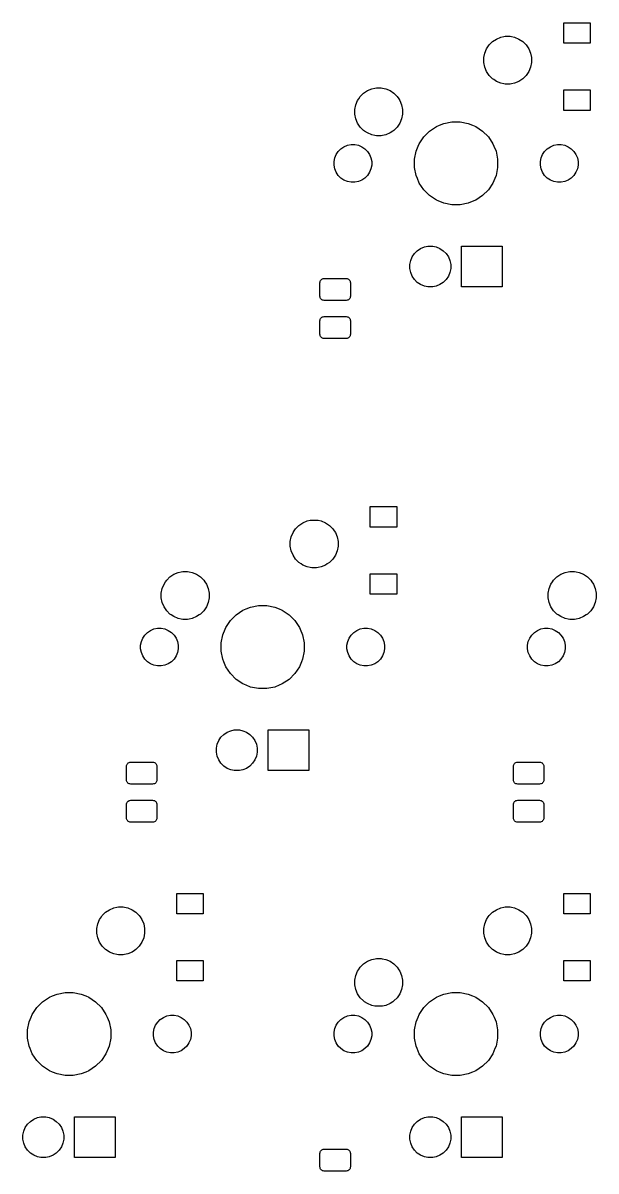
# Model space of a CAD drawing. Extents: x -9 to 373, y -109 to 9.
# Drawn here: x 259.7 to 287.9, y -49.6 to 6.9 of the extents above; entities that cross this region are included whole.
import ezdxf

# ---------------------------------------------------------------- set-up
doc = ezdxf.new("R2010")
doc.units = 0
doc.layers.add('BLACK', color=7, linetype='CONTINUOUS')

msp = doc.modelspace()

# ---------------------------------------------------------------- linework, layer by layer
at = {"layer": 'BLACK', "linetype": 'CONTINUOUS'}
for p, q in [((286.29, 5.9115), (286.29, 6.9135)), ((286.29, 6.9135), (287.592, 6.9135)), ((287.592, 6.9135), (287.592, 5.9115)), ((283.184, 6.21081), (283.336, 6.24094)), ((283.336, 6.24094), (283.412, 6.256)), ((283.412, 6.256), (283.643, 6.256)), ((283.643, 6.256), (283.719, 6.24094)), ((283.719, 6.24094), (283.871, 6.21081)), ((282.485, 5.63704), (282.584, 5.78479)), ((282.584, 5.78479), (282.614, 5.82965)), ((282.614, 5.82965), (282.778, 5.99346)), ((282.778, 5.99346), (282.97, 6.12216)), ((282.97, 6.12216), (283.184, 6.21081)), ((282.97, 6.12216), (282.97, 6.12216)), ((283.871, 6.21081), (284.085, 6.12216)), ((284.085, 6.12216), (284.085, 6.12216)), ((284.085, 6.12216), (284.277, 5.99346)), ((284.277, 5.99346), (284.441, 5.82965)), ((284.441, 5.82965), (284.471, 5.78479)), ((284.471, 5.78479), (284.57, 5.63704)), ((287.592, 5.9115), (286.29, 5.9115)), ((282.351, 5.19583), (282.355, 5.21297)), ((282.351, 4.96417), (282.351, 5.19583)), ((282.355, 5.21297), (282.397, 5.42302)), ((282.397, 5.42303), (282.485, 5.63704)), ((282.397, 5.42302), (282.397, 5.42303)), ((284.57, 5.63704), (284.658, 5.42303)), ((284.658, 5.42303), (284.658, 5.42302)), ((284.658, 5.42302), (284.7, 5.21297)), ((284.7, 5.21297), (284.703, 5.19583)), ((284.703, 5.19583), (284.703, 4.96417)), ((282.397, 4.73697), (282.351, 4.96417)), ((282.485, 4.52295), (282.397, 4.73697)), ((282.614, 4.33035), (282.485, 4.52295)), ((282.485, 4.52295), (282.485, 4.52295)), ((284.57, 4.52295), (284.441, 4.33035)), ((284.658, 4.73697), (284.57, 4.52295)), ((284.57, 4.52295), (284.57, 4.52295)), ((284.703, 4.96417), (284.658, 4.73697)), ((282.778, 4.16654), (282.614, 4.33035)), ((282.838, 4.12626), (282.778, 4.16654)), ((282.97, 4.03784), (282.838, 4.12626)), ((283.184, 3.94919), (282.97, 4.03784)), ((284.085, 4.03784), (283.871, 3.94919)), ((284.217, 4.12626), (284.085, 4.03784)), ((284.277, 4.16654), (284.217, 4.12626)), ((284.441, 4.33035), (284.277, 4.16654)), ((276.264, 3.28965), (276.428, 3.45346)), ((276.428, 3.45346), (276.62, 3.58216)), ((276.62, 3.58216), (276.834, 3.67081)), ((276.62, 3.58216), (276.62, 3.58216)), ((276.834, 3.67081), (276.986, 3.70094)), ((276.986, 3.70094), (277.062, 3.716)), ((277.062, 3.716), (277.293, 3.716)), ((277.293, 3.716), (277.369, 3.70094)), ((277.369, 3.70094), (277.521, 3.67081)), ((277.521, 3.67081), (277.735, 3.58216)), ((277.735, 3.58216), (277.735, 3.58216)), ((277.735, 3.58216), (277.927, 3.45346)), ((277.927, 3.45346), (278.091, 3.28965)), ((283.333, 3.91973), (283.184, 3.94919)), ((283.412, 3.904), (283.333, 3.91973)), ((283.643, 3.904), (283.412, 3.904)), ((283.722, 3.91973), (283.643, 3.904)), ((283.871, 3.94919), (283.722, 3.91973)), ((286.29, 2.6115), (286.29, 3.6135)), ((286.29, 3.6135), (287.592, 3.6135)), ((287.592, 3.6135), (287.592, 2.6115)), ((276.001, 2.65583), (276.047, 2.88303)), ((276.047, 2.88303), (276.135, 3.09705)), ((276.135, 3.09705), (276.192, 3.1823)), ((276.192, 3.1823), (276.264, 3.28965)), ((278.091, 3.28965), (278.163, 3.1823)), ((278.163, 3.1823), (278.22, 3.09705)), ((278.22, 3.09705), (278.308, 2.88303)), ((278.308, 2.88303), (278.353, 2.65583)), ((276.001, 2.42417), (276.001, 2.65583)), ((276.047, 2.19697), (276.001, 2.42417)), ((278.353, 2.42417), (278.308, 2.19697)), ((278.353, 2.65583), (278.353, 2.42417)), ((287.592, 2.6115), (286.29, 2.6115)), ((276.135, 1.98295), (276.047, 2.19697)), ((276.264, 1.79035), (276.135, 1.98295)), ((276.135, 1.98295), (276.135, 1.98295)), ((276.428, 1.62654), (276.264, 1.79035)), ((278.091, 1.79035), (277.927, 1.62654)), ((278.22, 1.98295), (278.091, 1.79035)), ((278.308, 2.19697), (278.22, 1.98295)), ((278.22, 1.98295), (278.22, 1.98295)), ((279.684, 1.58838), (280.019, 1.81217)), ((280.019, 1.81217), (280.173, 1.87602)), ((280.173, 1.87602), (280.391, 1.96632)), ((280.391, 1.96632), (280.786, 2.0449)), ((280.786, 2.0449), (281.189, 2.0449)), ((281.189, 2.0449), (281.584, 1.96632)), ((281.584, 1.96632), (281.802, 1.87602)), ((281.802, 1.87602), (281.956, 1.81217)), ((281.956, 1.81217), (282.291, 1.58838)), ((276.485, 1.58838), (276.428, 1.62654)), ((276.62, 1.49784), (276.485, 1.58838)), ((276.834, 1.40919), (276.62, 1.49784)), ((276.986, 1.37906), (276.834, 1.40919)), ((277.062, 1.364), (276.986, 1.37906)), ((277.293, 1.364), (277.062, 1.364)), ((277.369, 1.37906), (277.293, 1.364)), ((277.521, 1.40919), (277.369, 1.37906)), ((277.735, 1.49784), (277.521, 1.40919)), ((277.87, 1.58838), (277.735, 1.49784)), ((277.927, 1.62654), (277.87, 1.58838)), ((279.175, 0.96862), (279.399, 1.30355)), ((279.399, 1.30355), (279.684, 1.58838)), ((282.291, 1.58838), (282.576, 1.30355)), ((282.576, 1.30355), (282.8, 0.96862)), ((275.087, 0.43863), (275.188, 0.59029)), ((275.188, 0.59029), (275.317, 0.71927)), ((275.317, 0.71927), (275.469, 0.82061)), ((275.469, 0.82061), (275.637, 0.89041)), ((275.637, 0.89041), (275.816, 0.926)), ((275.816, 0.926), (275.999, 0.926)), ((275.999, 0.926), (276.178, 0.89041)), ((276.178, 0.89041), (276.346, 0.82061)), ((276.346, 0.82061), (276.498, 0.71927)), ((276.498, 0.71927), (276.627, 0.59029)), ((276.627, 0.59029), (276.728, 0.43863)), ((278.943, 0.20141), (279.021, 0.59647)), ((279.021, 0.59647), (279.123, 0.84277)), ((279.123, 0.84277), (279.175, 0.96862)), ((282.8, 0.96862), (282.852, 0.84277)), ((282.852, 0.84277), (282.954, 0.59647)), ((282.954, 0.59647), (283.032, 0.20141)), ((285.247, 0.43863), (285.348, 0.59029)), ((285.348, 0.59029), (285.477, 0.71927)), ((285.477, 0.71927), (285.629, 0.82061)), ((285.629, 0.82061), (285.797, 0.89041)), ((285.797, 0.89041), (285.976, 0.926)), ((285.976, 0.926), (286.159, 0.926)), ((286.159, 0.926), (286.338, 0.89041)), ((286.338, 0.89041), (286.506, 0.82061)), ((286.506, 0.82061), (286.658, 0.71927)), ((286.658, 0.71927), (286.787, 0.59029)), ((286.787, 0.59029), (286.888, 0.43863)), ((274.981, 0.0912), (275.017, 0.2701)), ((274.981, -0.0912), (274.981, 0.0912)), ((275.017, 0.2701), (275.087, 0.43863)), ((276.728, 0.43863), (276.798, 0.2701)), ((276.798, 0.2701), (276.834, 0.0912)), ((276.834, 0.0912), (276.834, -0.0912)), ((278.943, -0.20141), (278.943, 0.20141)), ((283.032, 0.20141), (283.032, -0.20141)), ((285.142, 0.0912), (285.177, 0.2701)), ((285.142, -0.0912), (285.142, 0.0912)), ((285.177, 0.2701), (285.247, 0.43863)), ((286.888, 0.43863), (286.958, 0.2701)), ((286.958, 0.2701), (286.993, 0.0912)), ((286.993, 0.0912), (286.993, -0.0912)), ((275.017, -0.2701), (274.981, -0.0912)), ((275.087, -0.43863), (275.017, -0.2701)), ((275.188, -0.59029), (275.087, -0.43863)), ((276.728, -0.43863), (276.627, -0.59029)), ((276.798, -0.2701), (276.728, -0.43863)), ((276.834, -0.0912), (276.798, -0.2701)), ((279.021, -0.59647), (278.943, -0.20141)), ((283.032, -0.20141), (282.954, -0.59647)), ((285.177, -0.2701), (285.142, -0.0912)), ((285.247, -0.43863), (285.177, -0.2701)), ((285.348, -0.59029), (285.247, -0.43863)), ((286.888, -0.43863), (286.787, -0.59029)), ((286.958, -0.2701), (286.888, -0.43863)), ((286.993, -0.0912), (286.958, -0.2701)), ((275.317, -0.71927), (275.188, -0.59029)), ((275.469, -0.82061), (275.317, -0.71927)), ((275.637, -0.89041), (275.469, -0.82061)), ((275.816, -0.926), (275.637, -0.89041)), ((275.999, -0.926), (275.816, -0.926)), ((276.178, -0.89041), (275.999, -0.926)), ((276.346, -0.82061), (276.178, -0.89041)), ((276.498, -0.71927), (276.346, -0.82061)), ((276.627, -0.59029), (276.498, -0.71927)), ((279.083, -0.74583), (279.021, -0.59647)), ((279.175, -0.96862), (279.083, -0.74583)), ((279.399, -1.30355), (279.175, -0.96862)), ((282.8, -0.96862), (282.576, -1.30355)), ((282.892, -0.74583), (282.8, -0.96862)), ((282.954, -0.59647), (282.892, -0.74583)), ((285.477, -0.71927), (285.348, -0.59029)), ((285.629, -0.82061), (285.477, -0.71927)), ((285.797, -0.89041), (285.629, -0.82061)), ((285.976, -0.926), (285.797, -0.89041)), ((286.159, -0.926), (285.976, -0.926)), ((286.338, -0.89041), (286.159, -0.926)), ((286.506, -0.82061), (286.338, -0.89041)), ((286.658, -0.71927), (286.506, -0.82061)), ((286.787, -0.59029), (286.658, -0.71927)), ((279.684, -1.58838), (279.399, -1.30355)), ((280.019, -1.81217), (279.684, -1.58838)), ((282.291, -1.58838), (281.956, -1.81217)), ((282.576, -1.30355), (282.291, -1.58838)), ((280.109, -1.8494), (280.019, -1.81217)), ((280.391, -1.96632), (280.109, -1.8494)), ((280.786, -2.0449), (280.391, -1.96632)), ((281.189, -2.0449), (280.786, -2.0449)), ((281.584, -1.96632), (281.189, -2.0449)), ((281.866, -1.8494), (281.584, -1.96632)), ((281.956, -1.81217), (281.866, -1.8494)), ((278.828, -4.60466), (278.938, -4.44031)), ((278.938, -4.44031), (279.078, -4.30053)), ((279.078, -4.30053), (279.242, -4.19071)), ((279.242, -4.19071), (279.425, -4.11506)), ((279.425, -4.11506), (279.591, -4.08199)), ((279.591, -4.08199), (279.619, -4.0765)), ((279.619, -4.0765), (279.816, -4.0765)), ((279.816, -4.0765), (279.844, -4.08199)), ((279.844, -4.08199), (280.01, -4.11506)), ((280.01, -4.11506), (280.193, -4.19071)), ((280.193, -4.19071), (280.357, -4.30053)), ((280.357, -4.30053), (280.497, -4.44031)), ((280.497, -4.44031), (280.607, -4.60466)), ((281.254, -6.0835), (281.254, -4.0765)), ((281.254, -4.0765), (283.261, -4.0765)), ((283.261, -4.0765), (283.261, -6.0835)), ((278.714, -4.98116), (278.753, -4.78729)), ((278.714, -5.17884), (278.714, -4.98116)), ((278.753, -4.78729), (278.828, -4.60466)), ((280.607, -4.60466), (280.682, -4.78729)), ((280.682, -4.78729), (280.721, -4.98116)), ((280.721, -4.98116), (280.721, -5.17884)), ((278.753, -5.37271), (278.714, -5.17884)), ((278.828, -5.55534), (278.753, -5.37271)), ((278.938, -5.71969), (278.828, -5.55534)), ((280.607, -5.55534), (280.497, -5.71969)), ((280.682, -5.37271), (280.607, -5.55534)), ((280.721, -5.17884), (280.682, -5.37271)), ((274.283, -5.88064), (274.288, -5.83428)), ((274.283, -6.53186), (274.283, -5.88064)), ((274.288, -5.83428), (274.3, -5.79561)), ((274.3, -5.79561), (274.319, -5.75997)), ((274.319, -5.75997), (274.344, -5.72873)), ((274.344, -5.72873), (274.376, -5.7031)), ((274.376, -5.7031), (274.411, -5.68405)), ((274.411, -5.68405), (274.45, -5.67231)), ((274.45, -5.67231), (274.496, -5.66775)), ((274.496, -5.66775), (275.572, -5.66775)), ((275.572, -5.66775), (275.619, -5.67231)), ((275.619, -5.67231), (275.658, -5.68405)), ((275.658, -5.68405), (275.693, -5.7031)), ((275.693, -5.7031), (275.724, -5.72873)), ((275.724, -5.72873), (275.75, -5.75997)), ((275.75, -5.75997), (275.769, -5.79561)), ((275.769, -5.79561), (275.781, -5.83428)), ((275.781, -5.83428), (275.785, -5.88064)), ((275.785, -5.88064), (275.785, -6.53186)), ((279.078, -5.85947), (278.938, -5.71969)), ((279.242, -5.96929), (279.078, -5.85947)), ((279.425, -6.04494), (279.242, -5.96929)), ((279.591, -6.07801), (279.425, -6.04494)), ((279.619, -6.0835), (279.591, -6.07801)), ((279.816, -6.0835), (279.619, -6.0835)), ((279.844, -6.07801), (279.816, -6.0835)), ((280.01, -6.04494), (279.844, -6.07801)), ((280.193, -5.96929), (280.01, -6.04494)), ((280.357, -5.85947), (280.193, -5.96929)), ((280.497, -5.71969), (280.357, -5.85947)), ((283.261, -6.0835), (281.254, -6.0835)), ((274.288, -6.57822), (274.283, -6.53186)), ((274.3, -6.61689), (274.288, -6.57822)), ((274.319, -6.65253), (274.3, -6.61689)), ((274.344, -6.68377), (274.319, -6.65253)), ((274.376, -6.7094), (274.344, -6.68377)), ((274.411, -6.72845), (274.376, -6.7094)), ((274.45, -6.74018), (274.411, -6.72845)), ((274.496, -6.74475), (274.45, -6.74018)), ((275.572, -6.74475), (274.496, -6.74475)), ((275.619, -6.74018), (275.572, -6.74475)), ((275.658, -6.72845), (275.619, -6.74018)), ((275.693, -6.7094), (275.658, -6.72845)), ((275.724, -6.68377), (275.693, -6.7094)), ((275.75, -6.65253), (275.724, -6.68377)), ((275.769, -6.61689), (275.75, -6.65253)), ((275.781, -6.57822), (275.769, -6.61689)), ((275.785, -6.53186), (275.781, -6.57822)), ((274.283, -7.75564), (274.288, -7.70928)), ((274.283, -8.40686), (274.283, -7.75564)), ((274.288, -7.70928), (274.3, -7.67061)), ((274.3, -7.67061), (274.319, -7.63497)), ((274.319, -7.63497), (274.344, -7.60373)), ((274.344, -7.60373), (274.376, -7.5781)), ((274.376, -7.5781), (274.411, -7.55905)), ((274.411, -7.55905), (274.45, -7.54731)), ((274.45, -7.54731), (274.496, -7.54275)), ((274.496, -7.54275), (275.572, -7.54275)), ((275.572, -7.54275), (275.619, -7.54731)), ((275.619, -7.54731), (275.658, -7.55905)), ((275.658, -7.55905), (275.693, -7.5781)), ((275.693, -7.5781), (275.724, -7.60373)), ((275.724, -7.60373), (275.75, -7.63497)), ((275.75, -7.63497), (275.769, -7.67061)), ((275.769, -7.67061), (275.781, -7.70928)), ((275.781, -7.70928), (275.785, -7.75564)), ((275.785, -7.75564), (275.785, -8.40686)), ((274.288, -8.45322), (274.283, -8.40686)), ((274.3, -8.49189), (274.288, -8.45322)), ((275.781, -8.45322), (275.769, -8.49189)), ((275.785, -8.40686), (275.781, -8.45322)), ((274.319, -8.52753), (274.3, -8.49189)), ((274.344, -8.55877), (274.319, -8.52753)), ((274.376, -8.5844), (274.344, -8.55877)), ((274.411, -8.60345), (274.376, -8.5844)), ((274.45, -8.61519), (274.411, -8.60345)), ((274.496, -8.61975), (274.45, -8.61519)), ((275.572, -8.61975), (274.496, -8.61975)), ((275.619, -8.61519), (275.572, -8.61975)), ((275.658, -8.60345), (275.619, -8.61519)), ((275.693, -8.5844), (275.658, -8.60345)), ((275.724, -8.55877), (275.693, -8.5844)), ((275.75, -8.52753), (275.724, -8.55877)), ((275.769, -8.49189), (275.75, -8.52753)), ((276.765, -17.901), (276.765, -16.899)), ((276.765, -16.899), (278.067, -16.899)), ((278.067, -16.899), (278.067, -17.901)), ((272.96, -18.1755), (273.022, -18.0829)), ((273.022, -18.0829), (273.089, -17.9828)), ((273.089, -17.9828), (273.253, -17.819)), ((273.253, -17.819), (273.445, -17.6903)), ((273.445, -17.6903), (273.659, -17.6017)), ((273.445, -17.6903), (273.445, -17.6903)), ((273.659, -17.6017), (273.811, -17.5716)), ((273.811, -17.5716), (273.887, -17.5565)), ((273.887, -17.5565), (274.118, -17.5565)), ((274.118, -17.5565), (274.194, -17.5716)), ((274.194, -17.5716), (274.346, -17.6017)), ((274.346, -17.6017), (274.56, -17.6903)), ((274.56, -17.6903), (274.56, -17.6903)), ((274.56, -17.6903), (274.752, -17.819)), ((274.752, -17.819), (274.916, -17.9828)), ((274.916, -17.9828), (274.983, -18.0829)), ((274.983, -18.0829), (275.045, -18.1755)), ((278.067, -17.901), (276.765, -17.901)), ((272.827, -18.6167), (272.872, -18.3895)), ((272.827, -18.8483), (272.827, -18.6167)), ((272.872, -18.3895), (272.96, -18.1755)), ((275.045, -18.1755), (275.133, -18.3895)), ((275.133, -18.3895), (275.178, -18.6167)), ((275.178, -18.6167), (275.178, -18.8483)), ((272.872, -19.0755), (272.827, -18.8483)), ((272.96, -19.2895), (272.872, -19.0755)), ((275.133, -19.0755), (275.045, -19.2895)), ((275.178, -18.8483), (275.133, -19.0755)), ((273.089, -19.4822), (272.96, -19.2895)), ((272.96, -19.2895), (272.96, -19.2895)), ((273.253, -19.646), (273.089, -19.4822)), ((273.362, -19.7191), (273.253, -19.646)), ((273.445, -19.7747), (273.362, -19.7191)), ((273.659, -19.8633), (273.445, -19.7747)), ((274.56, -19.7747), (274.346, -19.8633)), ((274.643, -19.7191), (274.56, -19.7747)), ((274.752, -19.646), (274.643, -19.7191)), ((274.916, -19.4822), (274.752, -19.646)), ((275.045, -19.2895), (274.916, -19.4822)), ((275.045, -19.2895), (275.045, -19.2895)), ((266.903, -20.359), (267.095, -20.2303)), ((267.095, -20.2303), (267.309, -20.1417)), ((267.095, -20.2303), (267.095, -20.2303)), ((267.309, -20.1417), (267.461, -20.1116)), ((267.461, -20.1116), (267.537, -20.0965)), ((267.537, -20.0965), (267.768, -20.0965)), ((267.768, -20.0965), (267.844, -20.1116)), ((267.844, -20.1116), (267.996, -20.1417)), ((267.996, -20.1417), (268.21, -20.2303)), ((268.21, -20.2303), (268.21, -20.2303)), ((268.21, -20.2303), (268.402, -20.359)), ((273.811, -19.8934), (273.659, -19.8633)), ((273.887, -19.9085), (273.811, -19.8934)), ((274.118, -19.9085), (273.887, -19.9085)), ((274.194, -19.8934), (274.118, -19.9085)), ((274.346, -19.8633), (274.194, -19.8934)), ((276.765, -21.201), (276.765, -20.199)), ((276.765, -20.199), (278.067, -20.199)), ((278.067, -20.199), (278.067, -21.201)), ((285.953, -20.359), (286.145, -20.2303)), ((286.145, -20.2303), (286.359, -20.1417)), ((286.145, -20.2303), (286.145, -20.2303)), ((286.359, -20.1417), (286.511, -20.1116)), ((286.511, -20.1116), (286.587, -20.0965)), ((286.587, -20.0965), (286.818, -20.0965)), ((286.818, -20.0965), (286.894, -20.1116)), ((286.894, -20.1116), (287.046, -20.1417)), ((287.046, -20.1417), (287.26, -20.2303)), ((287.26, -20.2303), (287.26, -20.2303)), ((287.26, -20.2303), (287.452, -20.359)), ((266.522, -20.9295), (266.61, -20.7155)), ((266.61, -20.7155), (266.685, -20.6043)), ((266.685, -20.6043), (266.739, -20.5228)), ((266.739, -20.5228), (266.903, -20.359)), ((268.402, -20.359), (268.566, -20.5228)), ((268.566, -20.5228), (268.62, -20.6043)), ((268.62, -20.6043), (268.695, -20.7155)), ((268.695, -20.7155), (268.783, -20.9295)), ((285.572, -20.9295), (285.66, -20.7155)), ((285.66, -20.7155), (285.735, -20.6043)), ((285.735, -20.6043), (285.789, -20.5228)), ((285.789, -20.5228), (285.953, -20.359)), ((287.452, -20.359), (287.616, -20.5228)), ((287.616, -20.5228), (287.67, -20.6043)), ((287.67, -20.6043), (287.745, -20.7155)), ((287.745, -20.7155), (287.833, -20.9295)), ((266.476, -21.1567), (266.522, -20.9295)), ((266.476, -21.3883), (266.476, -21.1567)), ((266.522, -21.6155), (266.476, -21.3883)), ((268.783, -20.9295), (268.828, -21.1567)), ((268.828, -21.3883), (268.783, -21.6155)), ((268.828, -21.1567), (268.828, -21.3883)), ((278.067, -21.201), (276.765, -21.201)), ((285.526, -21.1567), (285.572, -20.9295)), ((285.526, -21.3883), (285.526, -21.1567)), ((285.572, -21.6155), (285.526, -21.3883)), ((287.833, -20.9295), (287.878, -21.1567)), ((287.878, -21.3883), (287.833, -21.6155)), ((287.878, -21.1567), (287.878, -21.3883)), ((266.61, -21.8295), (266.522, -21.6155)), ((266.739, -22.0222), (266.61, -21.8295)), ((266.61, -21.8295), (266.61, -21.8295)), ((266.903, -22.186), (266.739, -22.0222)), ((268.566, -22.0222), (268.402, -22.186)), ((268.695, -21.8295), (268.566, -22.0222)), ((268.783, -21.6155), (268.695, -21.8295)), ((268.695, -21.8295), (268.695, -21.8295)), ((270.159, -22.2241), (270.494, -22.0003)), ((270.494, -22.0003), (270.648, -21.9365)), ((270.648, -21.9365), (270.866, -21.8462)), ((270.866, -21.8462), (271.261, -21.7676)), ((271.261, -21.7676), (271.664, -21.7676)), ((271.664, -21.7676), (272.059, -21.8462)), ((272.059, -21.8462), (272.277, -21.9365)), ((272.277, -21.9365), (272.431, -22.0003)), ((272.431, -22.0003), (272.766, -22.2241)), ((285.66, -21.8295), (285.572, -21.6155)), ((285.789, -22.0222), (285.66, -21.8295)), ((285.66, -21.8295), (285.66, -21.8295)), ((285.953, -22.186), (285.789, -22.0222)), ((287.616, -22.0222), (287.452, -22.186)), ((287.745, -21.8295), (287.616, -22.0222)), ((287.833, -21.6155), (287.745, -21.8295)), ((287.745, -21.8295), (287.745, -21.8295)), ((266.96, -22.2241), (266.903, -22.186)), ((267.095, -22.3147), (266.96, -22.2241)), ((267.309, -22.4033), (267.095, -22.3147)), ((267.461, -22.4334), (267.309, -22.4033)), ((267.537, -22.4485), (267.461, -22.4334)), ((267.768, -22.4485), (267.537, -22.4485)), ((267.844, -22.4334), (267.768, -22.4485)), ((267.996, -22.4033), (267.844, -22.4334)), ((268.21, -22.3147), (267.996, -22.4033)), ((268.345, -22.2241), (268.21, -22.3147)), ((268.402, -22.186), (268.345, -22.2241)), ((269.65, -22.8439), (269.874, -22.509)), ((269.874, -22.509), (270.159, -22.2241)), ((272.766, -22.2241), (273.051, -22.509)), ((273.051, -22.509), (273.275, -22.8439)), ((286.01, -22.2241), (285.953, -22.186)), ((286.145, -22.3147), (286.01, -22.2241)), ((286.359, -22.4033), (286.145, -22.3147)), ((286.511, -22.4334), (286.359, -22.4033)), ((286.587, -22.4485), (286.511, -22.4334)), ((286.818, -22.4485), (286.587, -22.4485)), ((286.894, -22.4334), (286.818, -22.4485)), ((287.046, -22.4033), (286.894, -22.4334)), ((287.26, -22.3147), (287.046, -22.4033)), ((287.395, -22.2241), (287.26, -22.3147)), ((287.452, -22.186), (287.395, -22.2241)), ((265.663, -23.2222), (265.792, -23.0932)), ((265.792, -23.0932), (265.944, -22.9919)), ((265.944, -22.9919), (266.112, -22.9221)), ((266.112, -22.9221), (266.291, -22.8865)), ((266.291, -22.8865), (266.474, -22.8865)), ((266.474, -22.8865), (266.653, -22.9221)), ((266.653, -22.9221), (266.821, -22.9919)), ((266.821, -22.9919), (266.973, -23.0932)), ((266.973, -23.0932), (267.102, -23.2222)), ((269.496, -23.216), (269.615, -22.929)), ((269.615, -22.929), (269.65, -22.8439)), ((273.275, -22.8439), (273.31, -22.929)), ((273.31, -22.929), (273.429, -23.216)), ((275.823, -23.2222), (275.952, -23.0932)), ((275.952, -23.0932), (276.104, -22.9919)), ((276.104, -22.9919), (276.272, -22.9221)), ((276.272, -22.9221), (276.451, -22.8865)), ((276.451, -22.8865), (276.634, -22.8865)), ((276.634, -22.8865), (276.813, -22.9221)), ((276.813, -22.9221), (276.981, -22.9919)), ((276.981, -22.9919), (277.133, -23.0932)), ((277.133, -23.0932), (277.262, -23.2222)), ((284.713, -23.2222), (284.842, -23.0932)), ((284.842, -23.0932), (284.994, -22.9919)), ((284.994, -22.9919), (285.162, -22.9221)), ((285.162, -22.9221), (285.341, -22.8865)), ((285.341, -22.8865), (285.524, -22.8865)), ((285.524, -22.8865), (285.703, -22.9221)), ((285.703, -22.9221), (285.871, -22.9919)), ((285.871, -22.9919), (286.023, -23.0932)), ((286.023, -23.0932), (286.152, -23.2222)), ((265.457, -23.7213), (265.492, -23.5424)), ((265.457, -23.9037), (265.457, -23.7213)), ((265.492, -23.5424), (265.562, -23.3739)), ((265.562, -23.3739), (265.663, -23.2222)), ((267.102, -23.2222), (267.203, -23.3739)), ((267.203, -23.3739), (267.273, -23.5424)), ((267.273, -23.5424), (267.308, -23.7213)), ((267.308, -23.7213), (267.308, -23.9037)), ((269.418, -23.6111), (269.496, -23.216)), ((269.418, -24.0139), (269.418, -23.6111)), ((273.429, -23.216), (273.507, -23.6111)), ((273.507, -23.6111), (273.507, -24.0139)), ((275.616, -23.7213), (275.652, -23.5424)), ((275.616, -23.9037), (275.616, -23.7213)), ((275.652, -23.5424), (275.722, -23.3739)), ((275.722, -23.3739), (275.823, -23.2222)), ((277.262, -23.2222), (277.363, -23.3739)), ((277.363, -23.3739), (277.433, -23.5424)), ((277.433, -23.5424), (277.469, -23.7213)), ((277.469, -23.7213), (277.469, -23.9037)), ((284.506, -23.7213), (284.542, -23.5424)), ((284.506, -23.9037), (284.506, -23.7213)), ((284.542, -23.5424), (284.612, -23.3739)), ((284.612, -23.3739), (284.713, -23.2222)), ((286.152, -23.2222), (286.253, -23.3739)), ((286.253, -23.3739), (286.323, -23.5424)), ((286.323, -23.5424), (286.358, -23.7213)), ((286.358, -23.7213), (286.358, -23.9037)), ((265.492, -24.0826), (265.457, -23.9037)), ((265.562, -24.2511), (265.492, -24.0826)), ((265.663, -24.4028), (265.562, -24.2511)), ((267.203, -24.2511), (267.102, -24.4028)), ((267.273, -24.0826), (267.203, -24.2511)), ((267.308, -23.9037), (267.273, -24.0826)), ((269.496, -24.409), (269.418, -24.0139)), ((273.507, -24.0139), (273.429, -24.409)), ((275.652, -24.0826), (275.616, -23.9037)), ((275.722, -24.2511), (275.652, -24.0826)), ((275.823, -24.4028), (275.722, -24.2511)), ((277.363, -24.2511), (277.262, -24.4028)), ((277.433, -24.0826), (277.363, -24.2511)), ((277.469, -23.9037), (277.433, -24.0826)), ((284.542, -24.0826), (284.506, -23.9037)), ((284.612, -24.2511), (284.542, -24.0826)), ((284.713, -24.4028), (284.612, -24.2511)), ((286.253, -24.2511), (286.152, -24.4028)), ((286.323, -24.0826), (286.253, -24.2511)), ((286.358, -23.9037), (286.323, -24.0826)), ((265.792, -24.5318), (265.663, -24.4028)), ((265.944, -24.6331), (265.792, -24.5318)), ((266.112, -24.7029), (265.944, -24.6331)), ((266.291, -24.7385), (266.112, -24.7029)), ((266.474, -24.7385), (266.291, -24.7385)), ((266.653, -24.7029), (266.474, -24.7385)), ((266.821, -24.6331), (266.653, -24.7029)), ((266.973, -24.5318), (266.821, -24.6331)), ((267.102, -24.4028), (266.973, -24.5318)), ((269.547, -24.5318), (269.496, -24.409)), ((269.65, -24.7811), (269.547, -24.5318)), ((269.874, -25.116), (269.65, -24.7811)), ((273.275, -24.7811), (273.051, -25.116)), ((273.378, -24.5318), (273.275, -24.7811)), ((273.429, -24.409), (273.378, -24.5318)), ((275.952, -24.5318), (275.823, -24.4028)), ((276.104, -24.6331), (275.952, -24.5318)), ((276.272, -24.7029), (276.104, -24.6331)), ((276.451, -24.7385), (276.272, -24.7029)), ((276.634, -24.7385), (276.451, -24.7385)), ((276.813, -24.7029), (276.634, -24.7385)), ((276.981, -24.6331), (276.813, -24.7029)), ((277.133, -24.5318), (276.981, -24.6331)), ((277.262, -24.4028), (277.133, -24.5318)), ((284.842, -24.5318), (284.713, -24.4028)), ((284.994, -24.6331), (284.842, -24.5318)), ((285.162, -24.7029), (284.994, -24.6331)), ((285.341, -24.7385), (285.162, -24.7029)), ((285.524, -24.7385), (285.341, -24.7385)), ((285.703, -24.7029), (285.524, -24.7385)), ((285.871, -24.6331), (285.703, -24.7029)), ((286.023, -24.5318), (285.871, -24.6331)), ((286.152, -24.4028), (286.023, -24.5318)), ((270.159, -25.4009), (269.874, -25.116)), ((270.494, -25.6247), (270.159, -25.4009)), ((272.766, -25.4009), (272.431, -25.6247)), ((273.051, -25.116), (272.766, -25.4009)), ((270.648, -25.6885), (270.494, -25.6247)), ((270.866, -25.7788), (270.648, -25.6885)), ((271.261, -25.8574), (270.866, -25.7788)), ((271.664, -25.8574), (271.261, -25.8574)), ((272.059, -25.7788), (271.664, -25.8574)), ((272.277, -25.6885), (272.059, -25.7788)), ((272.431, -25.6247), (272.277, -25.6885)), ((269.303, -28.4172), (269.413, -28.2528)), ((269.413, -28.2528), (269.553, -28.113)), ((269.553, -28.113), (269.717, -28.0032)), ((269.717, -28.0032), (269.9, -27.9276)), ((269.9, -27.9276), (270.066, -27.8945)), ((270.066, -27.8945), (270.094, -27.889)), ((270.094, -27.889), (270.291, -27.889)), ((270.291, -27.889), (270.319, -27.8945)), ((270.319, -27.8945), (270.485, -27.9276)), ((270.485, -27.9276), (270.668, -28.0032)), ((270.668, -28.0032), (270.832, -28.113)), ((270.832, -28.113), (270.972, -28.2528)), ((270.972, -28.2528), (271.082, -28.4172)), ((271.729, -29.896), (271.729, -27.889)), ((271.729, -27.889), (273.736, -27.889)), ((273.736, -27.889), (273.736, -29.896)), ((269.189, -28.7937), (269.228, -28.5998)), ((269.189, -28.9913), (269.189, -28.7937)), ((269.228, -28.5998), (269.303, -28.4172)), ((271.082, -28.4172), (271.157, -28.5998)), ((271.157, -28.5998), (271.196, -28.7937)), ((271.196, -28.7937), (271.196, -28.9913)), ((269.228, -29.1852), (269.189, -28.9913)), ((269.303, -29.3678), (269.228, -29.1852)), ((269.413, -29.5322), (269.303, -29.3678)), ((271.082, -29.3678), (270.972, -29.5322)), ((271.157, -29.1852), (271.082, -29.3678)), ((271.196, -28.9913), (271.157, -29.1852)), ((264.758, -29.6931), (264.763, -29.6468)), ((264.758, -30.3444), (264.758, -29.6931)), ((264.763, -29.6468), (264.775, -29.6081)), ((264.775, -29.6081), (264.794, -29.5725)), ((264.794, -29.5725), (264.819, -29.5412)), ((264.819, -29.5412), (264.851, -29.5156)), ((264.851, -29.5156), (264.886, -29.4965)), ((264.886, -29.4965), (264.925, -29.4848)), ((264.925, -29.4848), (264.971, -29.4802)), ((264.971, -29.4802), (266.047, -29.4802)), ((266.047, -29.4802), (266.094, -29.4848)), ((266.094, -29.4848), (266.133, -29.4965)), ((266.133, -29.4965), (266.168, -29.5156)), ((266.168, -29.5156), (266.199, -29.5412)), ((266.199, -29.5412), (266.225, -29.5725)), ((266.225, -29.5725), (266.244, -29.6081)), ((266.244, -29.6081), (266.256, -29.6468)), ((266.256, -29.6468), (266.26, -29.6931)), ((266.26, -29.6931), (266.26, -30.3444)), ((269.553, -29.672), (269.413, -29.5322)), ((269.717, -29.7818), (269.553, -29.672)), ((269.9, -29.8574), (269.717, -29.7818)), ((270.066, -29.8905), (269.9, -29.8574)), ((270.094, -29.896), (270.066, -29.8905)), ((270.291, -29.896), (270.094, -29.896)), ((270.319, -29.8905), (270.291, -29.896)), ((270.485, -29.8574), (270.319, -29.8905)), ((270.668, -29.7818), (270.485, -29.8574)), ((270.832, -29.672), (270.668, -29.7818)), ((270.972, -29.5322), (270.832, -29.672)), ((273.736, -29.896), (271.729, -29.896)), ((283.808, -29.6931), (283.813, -29.6468)), ((283.808, -30.3444), (283.808, -29.6931)), ((283.813, -29.6468), (283.825, -29.6081)), ((283.825, -29.6081), (283.844, -29.5725)), ((283.844, -29.5725), (283.869, -29.5412)), ((283.869, -29.5412), (283.901, -29.5156)), ((283.901, -29.5156), (283.936, -29.4965)), ((283.936, -29.4965), (283.975, -29.4848)), ((283.975, -29.4848), (284.021, -29.4802)), ((284.021, -29.4802), (285.097, -29.4802)), ((285.097, -29.4802), (285.144, -29.4848)), ((285.144, -29.4848), (285.183, -29.4965)), ((285.183, -29.4965), (285.218, -29.5156)), ((285.218, -29.5156), (285.249, -29.5412)), ((285.249, -29.5412), (285.275, -29.5725)), ((285.275, -29.5725), (285.294, -29.6081)), ((285.294, -29.6081), (285.306, -29.6468)), ((285.306, -29.6468), (285.31, -29.6931)), ((285.31, -29.6931), (285.31, -30.3444)), ((264.763, -30.3907), (264.758, -30.3444)), ((264.775, -30.4294), (264.763, -30.3907)), ((264.794, -30.465), (264.775, -30.4294)), ((264.819, -30.4963), (264.794, -30.465)), ((264.851, -30.5219), (264.819, -30.4963)), ((266.199, -30.4963), (266.168, -30.5219)), ((266.225, -30.465), (266.199, -30.4963)), ((266.244, -30.4294), (266.225, -30.465)), ((266.256, -30.3907), (266.244, -30.4294)), ((266.26, -30.3444), (266.256, -30.3907)), ((283.813, -30.3907), (283.808, -30.3444)), ((283.825, -30.4294), (283.813, -30.3907)), ((283.844, -30.465), (283.825, -30.4294)), ((283.869, -30.4963), (283.844, -30.465)), ((283.901, -30.5219), (283.869, -30.4963)), ((285.249, -30.4963), (285.218, -30.5219)), ((285.275, -30.465), (285.249, -30.4963)), ((285.294, -30.4294), (285.275, -30.465)), ((285.306, -30.3907), (285.294, -30.4294)), ((285.31, -30.3444), (285.306, -30.3907)), ((264.886, -30.541), (264.851, -30.5219)), ((264.925, -30.5527), (264.886, -30.541)), ((264.971, -30.5572), (264.925, -30.5527)), ((266.047, -30.5572), (264.971, -30.5572)), ((266.094, -30.5527), (266.047, -30.5572)), ((266.133, -30.541), (266.094, -30.5527)), ((266.168, -30.5219), (266.133, -30.541)), ((283.936, -30.541), (283.901, -30.5219)), ((283.975, -30.5527), (283.936, -30.541)), ((284.021, -30.5572), (283.975, -30.5527)), ((285.097, -30.5572), (284.021, -30.5572)), ((285.144, -30.5527), (285.097, -30.5572)), ((285.183, -30.541), (285.144, -30.5527)), ((285.218, -30.5219), (285.183, -30.541)), ((264.758, -31.5681), (264.763, -31.5218)), ((264.758, -32.2194), (264.758, -31.5681)), ((264.763, -31.5218), (264.775, -31.4831)), ((264.775, -31.4831), (264.794, -31.4475)), ((264.794, -31.4475), (264.819, -31.4162)), ((264.819, -31.4162), (264.851, -31.3906)), ((264.851, -31.3906), (264.886, -31.3715)), ((264.886, -31.3715), (264.925, -31.3598)), ((264.925, -31.3598), (264.971, -31.3552)), ((264.971, -31.3552), (266.047, -31.3552)), ((266.047, -31.3552), (266.094, -31.3598)), ((266.094, -31.3598), (266.133, -31.3715)), ((266.133, -31.3715), (266.168, -31.3906)), ((266.168, -31.3906), (266.199, -31.4162)), ((266.199, -31.4162), (266.225, -31.4475)), ((266.225, -31.4475), (266.244, -31.4831)), ((266.244, -31.4831), (266.256, -31.5218)), ((266.256, -31.5218), (266.26, -31.5681)), ((266.26, -31.5681), (266.26, -32.2194)), ((283.808, -31.5681), (283.813, -31.5218)), ((283.808, -32.2194), (283.808, -31.5681)), ((283.813, -31.5218), (283.825, -31.4831)), ((283.825, -31.4831), (283.844, -31.4475)), ((283.844, -31.4475), (283.869, -31.4162)), ((283.869, -31.4162), (283.901, -31.3906)), ((283.901, -31.3906), (283.936, -31.3715)), ((283.936, -31.3715), (283.975, -31.3598)), ((283.975, -31.3598), (284.021, -31.3552)), ((284.021, -31.3552), (285.097, -31.3552)), ((285.097, -31.3552), (285.144, -31.3598)), ((285.144, -31.3598), (285.183, -31.3715)), ((285.183, -31.3715), (285.218, -31.3906)), ((285.218, -31.3906), (285.249, -31.4162)), ((285.249, -31.4162), (285.275, -31.4475)), ((285.275, -31.4475), (285.294, -31.4831)), ((285.294, -31.4831), (285.306, -31.5218)), ((285.306, -31.5218), (285.31, -31.5681)), ((285.31, -31.5681), (285.31, -32.2194)), ((264.763, -32.2657), (264.758, -32.2194)), ((264.775, -32.3044), (264.763, -32.2657)), ((264.794, -32.34), (264.775, -32.3044)), ((264.819, -32.3713), (264.794, -32.34)), ((264.851, -32.3969), (264.819, -32.3713)), ((264.886, -32.416), (264.851, -32.3969)), ((264.925, -32.4277), (264.886, -32.416)), ((264.971, -32.4322), (264.925, -32.4277)), ((266.047, -32.4322), (264.971, -32.4322)), ((266.094, -32.4277), (266.047, -32.4322)), ((266.133, -32.416), (266.094, -32.4277)), ((266.168, -32.3969), (266.133, -32.416)), ((266.199, -32.3713), (266.168, -32.3969)), ((266.225, -32.34), (266.199, -32.3713)), ((266.244, -32.3044), (266.225, -32.34)), ((266.256, -32.2657), (266.244, -32.3044)), ((266.26, -32.2194), (266.256, -32.2657)), ((283.813, -32.2657), (283.808, -32.2194)), ((283.825, -32.3044), (283.813, -32.2657)), ((283.844, -32.34), (283.825, -32.3044)), ((283.869, -32.3713), (283.844, -32.34)), ((283.901, -32.3969), (283.869, -32.3713)), ((283.936, -32.416), (283.901, -32.3969)), ((283.975, -32.4277), (283.936, -32.416)), ((284.021, -32.4322), (283.975, -32.4277)), ((285.097, -32.4322), (284.021, -32.4322)), ((285.144, -32.4277), (285.097, -32.4322)), ((285.183, -32.416), (285.144, -32.4277)), ((285.218, -32.3969), (285.183, -32.416)), ((285.249, -32.3713), (285.218, -32.3969)), ((285.275, -32.34), (285.249, -32.3713)), ((285.294, -32.3044), (285.275, -32.34)), ((285.306, -32.2657), (285.294, -32.3044)), ((285.31, -32.2194), (285.306, -32.2657)), ((267.24, -36.951), (267.24, -35.949)), ((267.24, -35.949), (268.542, -35.949)), ((268.542, -35.949), (268.542, -36.951)), ((286.29, -36.951), (286.29, -35.949)), ((286.29, -35.949), (287.592, -35.949)), ((287.592, -35.949), (287.592, -36.951)), ((263.92, -36.7403), (264.134, -36.6517)), ((264.134, -36.6517), (264.286, -36.6216)), ((264.286, -36.6216), (264.362, -36.6065)), ((264.362, -36.6065), (264.593, -36.6065)), ((264.593, -36.6065), (264.669, -36.6216)), ((264.669, -36.6216), (264.821, -36.6517)), ((264.821, -36.6517), (265.035, -36.7403)), ((282.97, -36.7403), (283.184, -36.6517)), ((283.184, -36.6517), (283.336, -36.6216)), ((283.336, -36.6216), (283.412, -36.6065)), ((283.412, -36.6065), (283.643, -36.6065)), ((283.643, -36.6065), (283.719, -36.6216)), ((283.719, -36.6216), (283.871, -36.6517)), ((283.871, -36.6517), (284.085, -36.7403)), ((263.347, -37.4395), (263.435, -37.2255)), ((263.435, -37.2255), (263.525, -37.0912)), ((263.525, -37.0912), (263.564, -37.0328)), ((263.564, -37.0328), (263.728, -36.869)), ((263.728, -36.869), (263.92, -36.7403)), ((263.92, -36.7403), (263.92, -36.7403)), ((265.035, -36.7403), (265.035, -36.7403)), ((265.035, -36.7403), (265.227, -36.869)), ((265.227, -36.869), (265.391, -37.0328)), ((265.391, -37.0328), (265.43, -37.0912)), ((265.43, -37.0912), (265.52, -37.2255)), ((265.52, -37.2255), (265.608, -37.4395)), ((268.542, -36.951), (267.24, -36.951)), ((282.397, -37.4395), (282.485, -37.2255)), ((282.485, -37.2255), (282.575, -37.0912)), ((282.575, -37.0912), (282.614, -37.0328)), ((282.614, -37.0328), (282.778, -36.869)), ((282.778, -36.869), (282.97, -36.7403)), ((282.97, -36.7403), (282.97, -36.7403)), ((284.085, -36.7403), (284.085, -36.7403)), ((284.085, -36.7403), (284.277, -36.869)), ((284.277, -36.869), (284.441, -37.0328)), ((284.441, -37.0328), (284.48, -37.0912)), ((284.48, -37.0912), (284.57, -37.2255)), ((284.57, -37.2255), (284.658, -37.4395)), ((287.592, -36.951), (286.29, -36.951)), ((263.301, -37.6667), (263.347, -37.4395)), ((263.301, -37.8983), (263.301, -37.6667)), ((265.608, -37.4395), (265.654, -37.6667)), ((265.654, -37.6667), (265.654, -37.8983)), ((282.351, -37.6667), (282.397, -37.4395)), ((282.351, -37.8983), (282.351, -37.6667)), ((284.658, -37.4395), (284.703, -37.6667)), ((284.703, -37.6667), (284.703, -37.8983)), ((263.347, -38.1255), (263.301, -37.8983)), ((263.435, -38.3395), (263.347, -38.1255)), ((263.564, -38.5322), (263.435, -38.3395)), ((263.435, -38.3395), (263.435, -38.3395)), ((265.52, -38.3395), (265.391, -38.5322)), ((265.608, -38.1255), (265.52, -38.3395)), ((265.52, -38.3395), (265.52, -38.3395)), ((265.654, -37.8983), (265.608, -38.1255)), ((282.397, -38.1255), (282.351, -37.8983)), ((282.485, -38.3395), (282.397, -38.1255)), ((282.614, -38.5322), (282.485, -38.3395)), ((282.485, -38.3395), (282.485, -38.3395)), ((284.57, -38.3395), (284.441, -38.5322)), ((284.658, -38.1255), (284.57, -38.3395)), ((284.57, -38.3395), (284.57, -38.3395)), ((284.703, -37.8983), (284.658, -38.1255)), ((263.728, -38.696), (263.564, -38.5322)), ((263.805, -38.7474), (263.728, -38.696)), ((263.92, -38.8247), (263.805, -38.7474)), ((264.134, -38.9133), (263.92, -38.8247)), ((264.286, -38.9434), (264.134, -38.9133)), ((264.362, -38.9585), (264.286, -38.9434)), ((264.593, -38.9585), (264.362, -38.9585)), ((264.669, -38.9434), (264.593, -38.9585)), ((264.821, -38.9133), (264.669, -38.9434)), ((265.035, -38.8247), (264.821, -38.9133)), ((265.15, -38.7474), (265.035, -38.8247)), ((265.227, -38.696), (265.15, -38.7474)), ((265.391, -38.5322), (265.227, -38.696)), ((282.778, -38.696), (282.614, -38.5322)), ((282.855, -38.7474), (282.778, -38.696)), ((282.97, -38.8247), (282.855, -38.7474)), ((283.184, -38.9133), (282.97, -38.8247)), ((283.336, -38.9434), (283.184, -38.9133)), ((283.412, -38.9585), (283.336, -38.9434)), ((283.643, -38.9585), (283.412, -38.9585)), ((283.719, -38.9434), (283.643, -38.9585)), ((283.871, -38.9133), (283.719, -38.9434)), ((284.085, -38.8247), (283.871, -38.9133)), ((284.2, -38.7474), (284.085, -38.8247)), ((284.277, -38.696), (284.2, -38.7474)), ((284.441, -38.5322), (284.277, -38.696)), ((267.24, -40.251), (267.24, -39.249)), ((267.24, -39.249), (268.542, -39.249)), ((268.542, -39.249), (268.542, -40.251)), ((276.264, -39.5728), (276.428, -39.409)), ((276.428, -39.409), (276.62, -39.2803)), ((276.62, -39.2803), (276.834, -39.1917)), ((276.62, -39.2803), (276.62, -39.2803)), ((276.834, -39.1917), (277.001, -39.1586)), ((277.001, -39.1586), (277.062, -39.1465)), ((277.062, -39.1465), (277.293, -39.1465)), ((277.293, -39.1465), (277.354, -39.1586)), ((277.354, -39.1586), (277.521, -39.1917)), ((277.521, -39.1917), (277.735, -39.2803)), ((277.735, -39.2803), (277.735, -39.2803)), ((277.735, -39.2803), (277.927, -39.409)), ((277.927, -39.409), (278.091, -39.5728)), ((286.29, -40.251), (286.29, -39.249)), ((286.29, -39.249), (287.592, -39.249)), ((287.592, -39.249), (287.592, -40.251)), ((276.001, -40.2067), (276.047, -39.9795)), ((276.047, -39.9795), (276.135, -39.7655)), ((276.135, -39.7655), (276.178, -39.7013)), ((276.178, -39.7013), (276.264, -39.5728)), ((278.091, -39.5728), (278.177, -39.7013)), ((278.177, -39.7013), (278.22, -39.7655)), ((278.22, -39.7655), (278.308, -39.9795)), ((278.308, -39.9795), (278.353, -40.2067)), ((268.542, -40.251), (267.24, -40.251)), ((276.001, -40.4383), (276.001, -40.2067)), ((276.047, -40.6655), (276.001, -40.4383)), ((276.135, -40.8795), (276.047, -40.6655)), ((278.308, -40.6655), (278.22, -40.8795)), ((278.353, -40.4383), (278.308, -40.6655)), ((278.353, -40.2067), (278.353, -40.4383)), ((287.592, -40.251), (286.29, -40.251)), ((260.634, -41.2741), (260.969, -41.0503)), ((260.969, -41.0503), (261.123, -40.9865)), ((261.123, -40.9865), (261.341, -40.8962)), ((261.341, -40.8962), (261.736, -40.8176)), ((261.736, -40.8176), (262.139, -40.8176)), ((262.139, -40.8176), (262.534, -40.8962)), ((262.534, -40.8962), (262.752, -40.9865)), ((262.752, -40.9865), (262.906, -41.0503)), ((262.906, -41.0503), (263.241, -41.2741)), ((276.264, -41.0722), (276.135, -40.8795)), ((276.135, -40.8795), (276.135, -40.8795)), ((276.428, -41.236), (276.264, -41.0722)), ((276.485, -41.2741), (276.428, -41.236)), ((277.927, -41.236), (277.87, -41.2741)), ((278.091, -41.0722), (277.927, -41.236)), ((278.22, -40.8795), (278.091, -41.0722)), ((278.22, -40.8795), (278.22, -40.8795)), ((279.684, -41.2741), (280.019, -41.0503)), ((280.019, -41.0503), (280.173, -40.9865)), ((280.173, -40.9865), (280.391, -40.8962)), ((280.391, -40.8962), (280.786, -40.8176)), ((280.786, -40.8176), (281.189, -40.8176)), ((281.189, -40.8176), (281.584, -40.8962)), ((281.584, -40.8962), (281.802, -40.9865)), ((281.802, -40.9865), (281.956, -41.0503)), ((281.956, -41.0503), (282.291, -41.2741)), ((260.125, -41.8939), (260.349, -41.559)), ((260.349, -41.559), (260.634, -41.2741)), ((263.241, -41.2741), (263.526, -41.559)), ((263.526, -41.559), (263.75, -41.8939)), ((276.62, -41.3647), (276.485, -41.2741)), ((276.834, -41.4533), (276.62, -41.3647)), ((276.986, -41.4834), (276.834, -41.4533)), ((277.062, -41.4985), (276.986, -41.4834)), ((277.293, -41.4985), (277.062, -41.4985)), ((277.369, -41.4834), (277.293, -41.4985)), ((277.521, -41.4533), (277.369, -41.4834)), ((277.735, -41.3647), (277.521, -41.4533)), ((277.87, -41.2741), (277.735, -41.3647)), ((279.175, -41.8939), (279.399, -41.559)), ((279.399, -41.559), (279.684, -41.2741)), ((282.291, -41.2741), (282.576, -41.559)), ((282.576, -41.559), (282.8, -41.8939)), ((259.893, -42.6611), (259.971, -42.266)), ((259.971, -42.266), (260.066, -42.0379)), ((260.066, -42.0379), (260.125, -41.8939)), ((263.75, -41.8939), (263.809, -42.0379)), ((263.809, -42.0379), (263.904, -42.266)), ((263.904, -42.266), (263.982, -42.6611)), ((266.197, -42.4239), (266.298, -42.2722)), ((266.298, -42.2722), (266.427, -42.1432)), ((266.427, -42.1432), (266.579, -42.0419)), ((266.579, -42.0419), (266.747, -41.9721)), ((266.747, -41.9721), (266.926, -41.9365)), ((266.926, -41.9365), (267.109, -41.9365)), ((267.109, -41.9365), (267.288, -41.9721)), ((267.288, -41.9721), (267.456, -42.0419)), ((267.456, -42.0419), (267.608, -42.1432)), ((267.608, -42.1432), (267.737, -42.2722)), ((267.737, -42.2722), (267.838, -42.4239)), ((275.087, -42.4239), (275.188, -42.2722)), ((275.188, -42.2722), (275.317, -42.1432)), ((275.317, -42.1432), (275.469, -42.0419)), ((275.469, -42.0419), (275.637, -41.9721)), ((275.637, -41.9721), (275.816, -41.9365)), ((275.816, -41.9365), (275.999, -41.9365)), ((275.999, -41.9365), (276.178, -41.9721)), ((276.178, -41.9721), (276.346, -42.0419)), ((276.346, -42.0419), (276.498, -42.1432)), ((276.498, -42.1432), (276.627, -42.2722)), ((276.627, -42.2722), (276.728, -42.4239)), ((278.943, -42.6611), (279.021, -42.266)), ((279.021, -42.266), (279.116, -42.0379)), ((279.116, -42.0379), (279.175, -41.8939)), ((282.8, -41.8939), (282.859, -42.0379)), ((282.859, -42.0379), (282.954, -42.266)), ((282.954, -42.266), (283.032, -42.6611)), ((285.247, -42.4239), (285.348, -42.2722)), ((285.348, -42.2722), (285.477, -42.1432)), ((285.477, -42.1432), (285.629, -42.0419)), ((285.629, -42.0419), (285.797, -41.9721)), ((285.797, -41.9721), (285.976, -41.9365)), ((285.976, -41.9365), (286.159, -41.9365)), ((286.159, -41.9365), (286.338, -41.9721)), ((286.338, -41.9721), (286.506, -42.0419)), ((286.506, -42.0419), (286.658, -42.1432)), ((286.658, -42.1432), (286.787, -42.2722)), ((286.787, -42.2722), (286.888, -42.4239)), ((259.893, -43.0639), (259.893, -42.6611)), ((263.982, -42.6611), (263.982, -43.0639)), ((266.091, -42.7713), (266.127, -42.5924)), ((266.091, -42.9537), (266.091, -42.7713)), ((266.127, -43.1326), (266.091, -42.9537)), ((266.127, -42.5924), (266.197, -42.4239)), ((267.838, -42.4239), (267.908, -42.5924)), ((267.908, -42.5924), (267.943, -42.7713)), ((267.943, -42.9537), (267.908, -43.1326)), ((267.943, -42.7713), (267.943, -42.9537)), ((274.981, -42.7713), (275.017, -42.5924)), ((274.981, -42.9537), (274.981, -42.7713)), ((275.017, -43.1326), (274.981, -42.9537)), ((275.017, -42.5924), (275.087, -42.4239)), ((276.728, -42.4239), (276.798, -42.5924)), ((276.798, -42.5924), (276.834, -42.7713)), ((276.834, -42.9537), (276.798, -43.1326)), ((276.834, -42.7713), (276.834, -42.9537)), ((278.943, -43.0639), (278.943, -42.6611)), ((283.032, -42.6611), (283.032, -43.0639)), ((285.142, -42.7713), (285.177, -42.5924)), ((285.142, -42.9537), (285.142, -42.7713)), ((285.177, -43.1326), (285.142, -42.9537)), ((285.177, -42.5924), (285.247, -42.4239)), ((286.888, -42.4239), (286.958, -42.5924)), ((286.958, -42.5924), (286.993, -42.7713)), ((286.993, -42.9537), (286.958, -43.1326)), ((286.993, -42.7713), (286.993, -42.9537)), ((259.971, -43.459), (259.893, -43.0639)), ((260.022, -43.5818), (259.971, -43.459)), ((263.904, -43.459), (263.853, -43.5818)), ((263.982, -43.0639), (263.904, -43.459)), ((266.197, -43.3011), (266.127, -43.1326)), ((266.298, -43.4528), (266.197, -43.3011)), ((266.427, -43.5818), (266.298, -43.4528)), ((267.737, -43.4528), (267.608, -43.5818)), ((267.838, -43.3011), (267.737, -43.4528)), ((267.908, -43.1326), (267.838, -43.3011)), ((275.087, -43.3011), (275.017, -43.1326)), ((275.188, -43.4528), (275.087, -43.3011)), ((275.317, -43.5818), (275.188, -43.4528)), ((276.627, -43.4528), (276.498, -43.5818)), ((276.728, -43.3011), (276.627, -43.4528)), ((276.798, -43.1326), (276.728, -43.3011)), ((279.021, -43.459), (278.943, -43.0639)), ((279.072, -43.5818), (279.021, -43.459)), ((282.954, -43.459), (282.903, -43.5818)), ((283.032, -43.0639), (282.954, -43.459)), ((285.247, -43.3011), (285.177, -43.1326)), ((285.348, -43.4528), (285.247, -43.3011)), ((285.477, -43.5818), (285.348, -43.4528)), ((286.787, -43.4528), (286.658, -43.5818)), ((286.888, -43.3011), (286.787, -43.4528)), ((286.958, -43.1326), (286.888, -43.3011)), ((260.125, -43.8311), (260.022, -43.5818)), ((260.349, -44.166), (260.125, -43.8311)), ((263.75, -43.8311), (263.526, -44.166)), ((263.853, -43.5818), (263.75, -43.8311)), ((266.579, -43.6831), (266.427, -43.5818)), ((266.747, -43.7529), (266.579, -43.6831)), ((266.926, -43.7885), (266.747, -43.7529)), ((267.109, -43.7885), (266.926, -43.7885)), ((267.288, -43.7529), (267.109, -43.7885)), ((267.456, -43.6831), (267.288, -43.7529)), ((267.608, -43.5818), (267.456, -43.6831)), ((275.469, -43.6831), (275.317, -43.5818)), ((275.637, -43.7529), (275.469, -43.6831)), ((275.816, -43.7885), (275.637, -43.7529)), ((275.999, -43.7885), (275.816, -43.7885)), ((276.178, -43.7529), (275.999, -43.7885)), ((276.346, -43.6831), (276.178, -43.7529)), ((276.498, -43.5818), (276.346, -43.6831)), ((279.175, -43.8311), (279.072, -43.5818)), ((279.399, -44.166), (279.175, -43.8311)), ((282.8, -43.8311), (282.576, -44.166)), ((282.903, -43.5818), (282.8, -43.8311)), ((285.629, -43.6831), (285.477, -43.5818)), ((285.797, -43.7529), (285.629, -43.6831)), ((285.976, -43.7885), (285.797, -43.7529)), ((286.159, -43.7885), (285.976, -43.7885)), ((286.338, -43.7529), (286.159, -43.7885)), ((286.506, -43.6831), (286.338, -43.7529)), ((286.658, -43.5818), (286.506, -43.6831)), ((260.634, -44.4509), (260.349, -44.166)), ((260.969, -44.6747), (260.634, -44.4509)), ((263.241, -44.4509), (262.906, -44.6747)), ((263.526, -44.166), (263.241, -44.4509)), ((279.684, -44.4509), (279.399, -44.166)), ((280.019, -44.6747), (279.684, -44.4509)), ((282.291, -44.4509), (281.956, -44.6747)), ((282.576, -44.166), (282.291, -44.4509)), ((261.123, -44.7385), (260.969, -44.6747)), ((261.341, -44.8288), (261.123, -44.7385)), ((261.736, -44.9074), (261.341, -44.8288)), ((262.139, -44.9074), (261.736, -44.9074)), ((262.534, -44.8288), (262.139, -44.9074)), ((262.752, -44.7385), (262.534, -44.8288)), ((262.906, -44.6747), (262.752, -44.7385)), ((280.173, -44.7385), (280.019, -44.6747)), ((280.391, -44.8288), (280.173, -44.7385)), ((280.786, -44.9074), (280.391, -44.8288)), ((281.189, -44.9074), (280.786, -44.9074)), ((281.584, -44.8288), (281.189, -44.9074)), ((281.802, -44.7385), (281.584, -44.8288)), ((281.956, -44.6747), (281.802, -44.7385)), ((259.703, -47.6498), (259.778, -47.4672)), ((259.778, -47.4672), (259.888, -47.3028)), ((259.888, -47.3028), (260.028, -47.163)), ((260.028, -47.163), (260.192, -47.0532)), ((260.192, -47.0532), (260.375, -46.9776)), ((260.375, -46.9776), (260.544, -46.9439)), ((260.544, -46.9439), (260.569, -46.939)), ((260.569, -46.939), (260.766, -46.939)), ((260.766, -46.939), (260.791, -46.9439)), ((260.791, -46.9439), (260.96, -46.9776)), ((260.96, -46.9776), (261.143, -47.0532)), ((261.143, -47.0532), (261.307, -47.163)), ((261.307, -47.163), (261.447, -47.3028)), ((261.447, -47.3028), (261.557, -47.4672)), ((261.557, -47.4672), (261.632, -47.6498)), ((262.204, -48.946), (262.204, -46.939)), ((262.204, -46.939), (264.211, -46.939)), ((264.211, -46.939), (264.211, -48.946)), ((278.753, -47.6498), (278.828, -47.4672)), ((278.828, -47.4672), (278.938, -47.3028)), ((278.938, -47.3028), (279.078, -47.163)), ((279.078, -47.163), (279.242, -47.0532)), ((279.242, -47.0532), (279.425, -46.9776)), ((279.425, -46.9776), (279.594, -46.9439)), ((279.594, -46.9439), (279.619, -46.939)), ((279.619, -46.939), (279.816, -46.939)), ((279.816, -46.939), (279.841, -46.9439)), ((279.841, -46.9439), (280.01, -46.9776)), ((280.01, -46.9776), (280.193, -47.0532)), ((280.193, -47.0532), (280.357, -47.163)), ((280.357, -47.163), (280.497, -47.3028)), ((280.497, -47.3028), (280.607, -47.4672)), ((280.607, -47.4672), (280.682, -47.6498)), ((281.254, -48.946), (281.254, -46.939)), ((281.254, -46.939), (283.261, -46.939)), ((283.261, -46.939), (283.261, -48.946)), ((259.664, -47.8437), (259.703, -47.6498)), ((259.664, -48.0413), (259.664, -47.8437)), ((259.703, -48.2352), (259.664, -48.0413)), ((261.632, -47.6498), (261.671, -47.8437)), ((261.671, -48.0413), (261.632, -48.2352)), ((261.671, -47.8437), (261.671, -48.0413)), ((278.714, -47.8437), (278.753, -47.6498)), ((278.714, -48.0413), (278.714, -47.8437)), ((278.753, -48.2352), (278.714, -48.0413)), ((280.682, -47.6498), (280.721, -47.8437)), ((280.721, -48.0413), (280.682, -48.2352)), ((280.721, -47.8437), (280.721, -48.0413)), ((259.778, -48.4178), (259.703, -48.2352)), ((259.888, -48.5822), (259.778, -48.4178)), ((260.028, -48.722), (259.888, -48.5822)), ((261.447, -48.5822), (261.307, -48.722)), ((261.557, -48.4178), (261.447, -48.5822)), ((261.632, -48.2352), (261.557, -48.4178)), ((274.319, -48.6225), (274.344, -48.5912)), ((274.344, -48.5912), (274.376, -48.5656)), ((274.376, -48.5656), (274.411, -48.5465)), ((274.411, -48.5465), (274.45, -48.5348)), ((274.45, -48.5348), (274.496, -48.5302)), ((274.496, -48.5302), (275.572, -48.5302)), ((275.572, -48.5302), (275.619, -48.5348)), ((275.619, -48.5348), (275.658, -48.5465)), ((275.658, -48.5465), (275.693, -48.5656)), ((275.693, -48.5656), (275.724, -48.5912)), ((275.724, -48.5912), (275.75, -48.6225)), ((278.828, -48.4178), (278.753, -48.2352)), ((278.938, -48.5822), (278.828, -48.4178)), ((279.078, -48.722), (278.938, -48.5822)), ((280.497, -48.5822), (280.357, -48.722)), ((280.607, -48.4178), (280.497, -48.5822)), ((280.682, -48.2352), (280.607, -48.4178)), ((260.192, -48.8318), (260.028, -48.722)), ((260.375, -48.9074), (260.192, -48.8318)), ((260.541, -48.9405), (260.375, -48.9074)), ((260.569, -48.946), (260.541, -48.9405)), ((260.766, -48.946), (260.569, -48.946)), ((260.794, -48.9405), (260.766, -48.946)), ((260.96, -48.9074), (260.794, -48.9405)), ((261.143, -48.8318), (260.96, -48.9074)), ((261.307, -48.722), (261.143, -48.8318)), ((264.211, -48.946), (262.204, -48.946)), ((274.283, -48.7431), (274.288, -48.6968)), ((274.283, -49.3944), (274.283, -48.7431)), ((274.288, -48.6968), (274.3, -48.6581)), ((274.3, -48.6581), (274.319, -48.6225)), ((275.75, -48.6225), (275.769, -48.6581)), ((275.769, -48.6581), (275.781, -48.6968)), ((275.781, -48.6968), (275.785, -48.7431)), ((275.785, -48.7431), (275.785, -49.3944)), ((279.242, -48.8318), (279.078, -48.722)), ((279.425, -48.9074), (279.242, -48.8318)), ((279.591, -48.9405), (279.425, -48.9074)), ((279.619, -48.946), (279.591, -48.9405)), ((279.816, -48.946), (279.619, -48.946)), ((279.844, -48.9405), (279.816, -48.946)), ((280.01, -48.9074), (279.844, -48.9405)), ((280.193, -48.8318), (280.01, -48.9074)), ((280.357, -48.722), (280.193, -48.8318)), ((283.261, -48.946), (281.254, -48.946)), ((274.288, -49.4407), (274.283, -49.3944)), ((274.3, -49.4794), (274.288, -49.4407)), ((274.319, -49.515), (274.3, -49.4794)), ((274.344, -49.5463), (274.319, -49.515)), ((274.376, -49.5719), (274.344, -49.5463)), ((274.411, -49.591), (274.376, -49.5719)), ((274.45, -49.6027), (274.411, -49.591)), ((274.496, -49.6073), (274.45, -49.6027)), ((275.572, -49.6073), (274.496, -49.6073)), ((275.619, -49.6027), (275.572, -49.6073)), ((275.658, -49.591), (275.619, -49.6027)), ((275.693, -49.5719), (275.658, -49.591)), ((275.724, -49.5463), (275.693, -49.5719)), ((275.75, -49.515), (275.724, -49.5463)), ((275.769, -49.4794), (275.75, -49.515)), ((275.781, -49.4407), (275.769, -49.4794)), ((275.785, -49.3944), (275.781, -49.4407))]:
    msp.add_line(p, q, dxfattribs=at)

doc.saveas('drawing.dxf')
